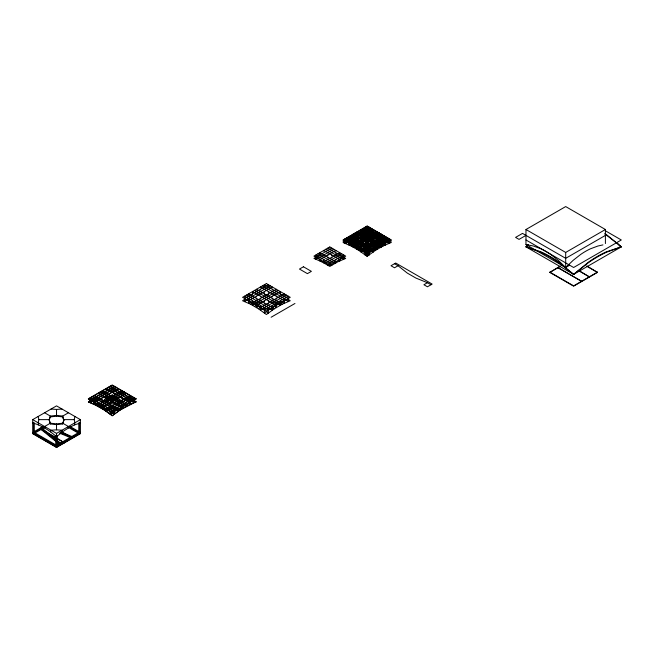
<?xml version="1.0" encoding="UTF-8"?>
<svg xmlns="http://www.w3.org/2000/svg" width="654" height="654" viewBox="0 0 654 654"><rect width="100%" height="100%" fill="white"/><g stroke="black" fill="none" stroke-linecap="round" stroke-linejoin="round"><path stroke-width="0.98" d="M44.619 427.953L44.619 426.514L50.366 423.195L56.53 423.882L62.702 423.195L68.449 426.514L68.449 427.953L62.432 431.877L56.53 436.733C49.63 430.618 41.693 425.386 32.7 422.974M62.016 409.036L56.53 409.429L56.53 416.214L62.653 416.9L63.839 420.432L62.653 423.964L56.53 424.65L50.415 423.964L49.164 419.631L50.366 416.075L56.53 415.38L62.702 416.075L68.449 412.756M90.767 400.052L88.437 402.038L96.367 405.472L104.288 410.042L112.21 415.764L120.156 409.796L128.102 405.21L136.048 401.769L133.661 400.052M62.653 416.9L62.702 416.075L63.839 420.432M62.653 423.964L63.896 419.631L74.204 419.631L74.883 416.467M68.449 427.953L74.466 424.928L74.883 422.795L74.204 419.631M38.177 416.467L38.864 419.631L38.177 422.795L38.602 424.928M112.21 415.764L120.14 410.042L136.048 401.769M50.628 431.877L51.053 430.226L56.53 429.833L62.016 430.226L62.432 431.877M49.222 420.432L50.366 416.075L44.619 412.756M605.408 243.558L605.408 229.505L565.694 206.574L525.971 229.505L525.971 244.563L565.694 267.494L573.141 260.341L580.589 254.504A68.989 39.829 -60 0 1 590.513 248.773L597.96 246.01L602.931 244.898M528.203 244.817L525.971 246.86L573.632 274.378L621.3 246.86L618.324 244.138M528.203 244.915L525.971 246.86L540.866 252.281A126.034 72.766 60 0 1 558.737 262.606L573.632 274.378L588.526 262.606A126.034 72.766 -60 0 1 606.405 252.281L621.3 246.86L606.405 234.598A109.455 63.193 60 0 0 604.917 233.552M72.218 436.643L71.564 438.09L72.218 436.643L61.1 432.057M88.437 402.038L90.816 400.322M92.59 400.837L90.211 402.562L90.211 397.959L114.041 411.718L114.041 414.211L111.654 412.486M92.909 400.976L90.53 402.701L90.53 397.779L114.36 411.538L114.36 413.982L111.973 412.257M95.77 403.134L94.184 404.278L94.184 402.365L118.014 388.607M96.089 403.273L94.495 404.417L94.495 402.545L118.333 388.787M97.912 404.058L96.326 405.21L88.38 401.769M98.746 403.755L96.367 405.472L104.272 409.796L112.21 415.527M244.956 299.033L242.577 300.758L250.523 304.2L258.461 308.786L266.407 314.517L274.353 308.786L282.299 304.2L290.245 300.758L287.858 299.033M99.743 405.12L98.149 406.265L98.149 404.654L121.987 390.896M100.062 405.3L98.468 406.445L98.468 404.842L122.306 391.084M246.942 299.9L244.563 301.617L244.563 297.946M103.716 407.409L102.122 408.554L102.122 406.952L125.96 393.193M104.035 407.589L102.441 408.742L102.441 407.131L126.279 393.373M250.915 301.617L248.536 303.333L248.536 298.461M105.858 408.652L104.288 410.042L106.667 408.325M250.523 304.2L252.902 302.475M254.888 303.619L252.509 305.344L252.509 303.047L276.34 289.289L276.34 290.147M107.689 409.968L106.095 411.113L106.095 409.24L129.933 395.482M108 410.197L106.414 411.341L106.414 409.429L130.244 395.67M343.276 242.618L351.223 236.887L359.169 232.301L367.107 228.859L375.053 232.301L382.999 236.887L390.945 242.618L382.999 246.059L375.053 250.646L367.107 256.376L359.169 250.646L351.223 246.059L343.276 242.618L343.276 239.863L367.107 226.063L390.945 239.822L390.945 242.618M258.861 305.917L256.482 307.633L256.482 305.344L280.313 291.586L280.313 292.444M112.455 412.257L110.068 413.982L110.068 411.538L133.898 397.779M112.774 412.486L110.387 414.211L110.387 411.718L134.217 397.959L134.217 402.562L131.838 400.837M116.739 409.625L114.041 411.113M258.461 308.786L260.848 307.061M262.834 308.5L260.447 310.217L260.447 307.633L284.286 293.875L284.286 294.684M351.223 246.059L359.169 240.32L367.107 235.734L375.053 232.301M279.43 303.276L272.366 307.347L264.42 313.086L264.42 307.633M359.169 250.646L367.107 244.907L375.053 240.32L382.999 236.887M364.965 231.369L364.965 227.347L388.795 241.105C380.113 244.285 372.273 249.231 364.965 254.831L364.965 252.387L388.795 238.628L388.795 243.55L380.849 237.811L372.911 233.225L364.965 229.783M32.7 419.631L56.53 405.872L80.368 419.631L80.368 433.667L56.53 447.426L32.7 433.667L32.7 419.631L56.53 433.389L80.368 419.631M244.563 298.461L268.393 284.703L268.393 285.496M345.108 240.917L368.938 227.159L368.938 229.652L360.992 233.086L353.046 237.672L345.108 243.411L345.108 238.808L368.938 252.567L368.938 255.06L360.992 249.321L353.046 244.735L345.108 241.277M33.493 422.321L32.7 422.778L33.493 423.236L34.286 422.778L34.286 433.398L33.493 433.855L33.493 422.778M246.55 299.606L270.38 285.847M317.901 258.42L333.785 249.239M347.249 242.111L371.08 228.352M347.249 242.389L371.08 228.63M248.536 300.758L272.366 287L272.366 287.801M321.474 260.079L319.888 260.995L319.888 259.564L335.772 250.392L335.772 251.193M331.799 248.888L331.799 248.095L313.928 258.42L321.866 261.853L323.632 260.84M88.38 398.785L112.21 385.026L136.048 398.785L112.21 412.772L88.38 398.785L112.21 412.543L136.048 398.785M88.38 399.014L112.21 385.255L136.048 399.014M325.447 262.082L323.853 263.006L323.853 261.853L339.745 252.681L339.745 253.539M254.496 304.2L278.326 290.433M325.839 263.006L341.731 253.826M33.951 431.754L42.485 426.825M56.08 445.055L33.894 432.245L33.101 432.703L57.323 446.698L57.323 436.079L56.53 435.621L55.737 436.079L55.737 446.698L79.968 432.703L79.175 432.245L56.988 445.055M355.196 246.697L379.026 232.938M355.196 246.975L379.026 233.216M44.129 426.792L32.7 433.398L56.53 447.156L80.368 433.398L68.932 426.792M90.211 400.068L114.041 386.31M90.211 400.428L114.36 386.498M33.894 433.161L33.101 433.627L33.101 432.245L33.894 432.703M34.744 433.128L44.987 427.217M329.42 264.38L327.826 265.295L327.826 264.151L343.718 254.978L343.718 255.837M262.434 308.786L286.272 295.019M363.133 251.283L386.972 237.525M363.133 251.561L386.972 237.803M106.095 400.526L114.041 395.94M106.414 400.714L114.36 396.128M264.42 309.931L288.259 296.172L288.259 296.957M110.068 402.823L118.014 398.237M110.387 403.003L118.333 398.417M57.323 436.079L56.53 436.537L55.737 436.079M271.124 317.239L294.962 303.481M56.138 446.003L56.931 445.546L56.931 446.927L56.138 446.461M79.175 432.703L79.968 432.245L79.968 433.627L79.175 433.161M56.931 446.461L56.138 446.927L56.138 445.546L56.931 446.003M79.968 433.161L79.175 433.627L79.175 432.245M427.438 282.716L415.96 278.097L407.238 273.053L398.049 265.745L394.517 267.78L390.994 265.745L395.695 263.031L432.139 284.073L427.438 286.787L423.915 284.752L427.438 282.716L430.961 284.752M525.971 235.391L519.039 239.389L515.581 237.394L522.513 233.396L565.694 258.322L605.408 235.391M528.203 245.569L525.971 246.86L540.866 251.798A109.455 63.193 60 0 1 558.737 262.115L573.632 274.378L588.526 262.115A109.455 63.193 -60 0 1 606.405 251.798L621.3 246.86L619.068 245.569M525.971 229.505L565.694 252.436L605.408 229.505M586.883 266.006L597.47 272.391L573.64 286.15L549.81 272.399L560.404 266.006M549.81 272.399L560.404 266.284M525.971 244.563L533.419 246.01L540.866 248.773A68.989 39.829 60 0 1 550.799 254.504L558.246 260.341L565.694 267.494L569.217 265.459M549.81 272.121L573.64 285.88L597.47 272.121M365.284 229.652L373.23 233.086L381.168 237.672L389.114 243.411L389.114 238.808L365.284 252.567L365.284 255.06C372.535 249.354 380.514 244.637 389.114 241.277M339.745 258.992L342.124 257.954M287.376 299.704L280.313 302.516M130.726 401.597L132.312 400.91M40.72 428.231L41.627 427.855L60.83 443.371L60.83 444.287L59.915 444.663L40.72 429.147L40.72 428.231L59.915 443.747L59.915 444.663M40.72 429.147L41.627 428.771L41.627 427.855M59.915 443.747L60.83 443.371M74.466 424.928L80.368 422.974M50.415 416.9L56.53 416.214M38.864 419.631L49.164 419.631L50.415 423.964M51.053 409.036L56.53 409.429M60.446 432.588L71.564 437.174M60.773 432.784L71.891 437.371M59.514 433.12L70.64 437.706M353.364 244.506L345.418 241.089L369.257 227.347L369.257 229.783L361.31 233.225L353.364 237.811L345.418 243.55L345.418 238.628L369.257 252.387L369.257 254.831L361.31 249.092L353.364 244.506L353.364 243.214M93.17 401.384L94.936 402.145M369.257 234.811L361.31 231.369L361.31 229.456L385.141 243.214L385.141 245.127L377.195 239.397L369.257 234.811L369.257 234.042M368.938 234.949L360.992 231.508L360.992 229.636L384.822 243.394L384.822 245.266L376.884 239.536L368.938 234.949L368.938 234.222M359.169 232.301L367.107 235.734L375.053 240.32L382.999 246.059M364.965 236.977L357.019 233.535L357.019 231.933L380.849 245.691L380.849 247.294L364.965 236.519M360.992 239.266L353.046 235.832L353.046 234.222L376.884 247.98L376.884 249.591L360.992 238.808M351.223 236.887L359.169 240.32L367.107 244.907L375.053 250.646M357.337 241.645L349.391 238.203L349.391 236.331L373.23 250.09L373.23 251.962L365.284 246.231L357.337 241.645L357.337 240.917M357.019 241.874L349.072 238.432L349.072 236.519L372.911 250.278L372.911 252.191L364.965 246.46L357.019 241.874L357.019 241.105M317.501 257.954L319.087 258.649M245.446 299.704L252.509 302.516M91.977 401.196L94.626 402.349M605.408 230.805L621.3 239.977L573.632 267.494L525.971 239.977M586.883 266.276L597.47 272.391M578.937 270.593L589.524 276.977L578.937 270.862M389.114 240.917L365.284 227.159L365.284 231.508M363.133 228.352L386.972 242.111M363.133 228.63L386.972 242.389M355.196 232.938L379.026 246.697M355.196 233.216L379.026 246.975M394.517 263.709L398.049 265.745M347.249 237.525L371.08 251.283M347.249 237.803L371.08 251.561M343.718 257.267L327.826 248.095L327.826 248.888M343.939 257.398L345.704 258.42L337.758 261.853L329.812 266.44L321.866 261.853M341.331 257.897L343.718 259.278L343.718 256.695M325.839 249.239L341.731 258.42M338.159 260.079L339.745 260.995L339.745 259.564L323.853 250.392L323.853 251.193M334.186 262.082L335.772 263.006L335.772 261.853L319.888 252.681L319.888 253.539M317.901 253.826L333.785 263.006M330.213 264.38L331.799 265.295L331.799 264.151L315.915 254.978L315.915 255.837M288.259 298.461L264.42 284.703L264.42 285.496M262.434 285.847L286.272 299.606M284.286 300.758L260.447 287L260.447 287.801M254.496 290.433L278.326 304.2M246.55 295.019L270.38 308.786M268.393 309.931L244.563 296.172L244.563 296.957M253.392 303.276L260.447 307.102M110.387 386.31L134.217 400.068M110.068 386.498L134.217 400.428L129.933 401.94M106.414 388.607L130.244 402.365L130.244 404.278L128.658 403.134M106.095 388.787L129.933 402.545L129.933 404.417L128.339 403.273M102.441 390.896L126.279 404.654L126.279 406.265L124.685 405.12M102.122 391.084L125.96 404.842L125.96 406.445L124.366 405.3M98.468 393.193L122.306 406.952L122.306 408.554L120.712 407.409M98.149 393.373L121.987 407.131L121.987 408.742L120.393 407.589M94.495 395.482L118.333 409.24L118.333 411.113L116.739 409.968M94.184 395.67L118.014 409.429L118.014 411.341L116.428 410.197M79.567 422.321L80.368 422.778L79.567 423.236L78.774 422.778M70.583 426.825L79.118 431.754M75.071 430.61L76.837 431.632M68.081 427.217L78.317 433.128M61.828 431.861L68.891 435.94M61.828 432.139L66.242 434.689M40.646 428.803L43.295 430.332M45.061 431.354L55.647 437.469M57.413 438.491L64.476 442.84L57.413 438.769M40.646 429.081L55.647 437.747M33.101 433.161L33.894 433.627L33.894 432.245M606.405 235.08L618.324 244.269M285.872 299.9L288.259 301.617L288.259 297.946M281.899 301.617L284.286 303.333L284.286 298.461M279.912 302.475L282.299 304.2M277.925 303.619L280.313 305.344L280.313 303.047L256.482 289.289L256.482 290.147M273.952 305.917L276.34 307.633L276.34 305.344L252.509 291.586L252.509 292.444M271.966 307.061L274.353 308.786M269.988 308.5L272.366 310.217L272.366 307.633L248.536 293.875L248.536 294.684M262.041 308.5L264.42 310.217M266.014 311.361L268.393 313.086L268.393 307.633M133.612 400.322L135.991 402.038M131.519 400.976L133.898 402.701L133.898 400.256M126.516 404.058L128.061 405.472L126.475 404.327M118.57 408.652L120.14 410.042L117.761 408.325M107.689 409.625L110.068 411.341M41.177 428.501L55.762 440.297M57.299 441.54L60.372 444.017M565.694 252.436L565.694 267.494M385.141 241.105L385.141 243.018M384.822 240.917L384.822 242.789M381.168 236.331L381.168 237.672M381.168 238.808L381.168 240.149M380.849 236.519L380.849 237.811M380.849 238.628L380.849 239.92M377.195 236.519L377.195 237.549M377.195 238.628L377.195 239.397M377.195 245.691L377.195 247.032M376.884 236.331L376.884 237.369M376.884 238.808L376.884 239.536M376.884 245.503L376.884 246.803M373.23 231.745L373.23 233.086M373.23 234.222L373.23 235.252M373.23 240.917L381.168 247.114L381.168 245.503L357.337 231.745L357.337 233.355L365.284 236.789L365.284 236.331M373.23 243.394L373.23 244.163M372.911 231.933L372.911 233.225M372.911 234.042L372.911 235.072M372.911 241.105L372.911 241.563M372.911 243.214L372.911 243.934M369.257 231.933L369.257 233.225M369.257 241.105L369.257 241.563M369.257 243.214L377.195 249.403L377.195 247.801L353.364 234.042L353.364 235.644L361.31 239.086L361.31 238.628M369.257 250.278L369.257 252.191M368.938 231.745L368.938 233.086M368.938 240.917L368.938 241.375M368.938 243.394L368.938 243.852M368.938 250.09L368.938 251.962M367.107 228.859L367.107 226.104L390.945 239.863L367.107 253.621L367.107 256.376M365.284 238.808L365.284 239.266M365.284 245.503L365.284 246.231M365.284 247.98L365.284 249.321M364.965 238.628L364.965 239.086M364.965 245.691L364.965 246.46M364.965 247.801L364.965 249.092M361.31 236.519L361.31 237.238M361.31 245.691L361.31 246.722M361.31 247.801L361.31 249.092M360.992 236.331L360.992 237.1M360.992 245.503L360.992 246.542M360.992 247.98L360.992 249.321M357.337 234.222L357.337 235.522M357.337 243.394L357.337 244.433M357.019 234.042L357.019 235.383M357.019 243.214L357.019 244.244M353.364 241.105L353.364 242.397M353.046 240.917L353.046 242.258M353.046 243.394L353.046 244.735M349.391 238.808L349.391 240.68M349.072 238.628L349.072 240.541M335.772 252.681L335.772 253.433M335.772 259.564L335.772 260.349M331.799 254.978L331.799 255.779M331.799 257.267L331.799 258.06M327.826 254.978L327.826 255.779M327.826 257.267L327.826 258.06M323.853 259.564L323.853 260.349M317.901 256.123L317.901 256.875M317.901 258.003L315.915 259.278L315.915 256.695M280.313 293.875L280.313 294.627M280.313 300.758L280.313 301.51M276.34 296.172L276.34 296.973M276.34 298.461L276.34 299.27M276.34 303.047L276.34 305.058M272.366 289.289L272.366 290.041M272.366 296.172L272.366 296.957M272.366 298.461L272.366 299.254M272.366 305.344L272.366 306.097M268.393 291.586L268.393 292.387M268.393 293.875L268.393 294.668M268.393 300.758L268.393 301.543M268.393 303.047L268.393 303.857M264.42 291.586L264.42 292.387M264.42 293.875L264.42 294.668M264.42 300.758L264.42 301.543M264.42 303.047L264.42 303.857M260.447 289.289L260.447 290.041M260.447 296.172L260.447 296.957M260.447 298.461L260.447 299.254M260.447 305.344L260.447 306.097M256.482 296.172L256.482 296.973M256.482 298.461L256.482 299.27M256.482 303.047L256.482 305.058M252.509 293.875L252.509 294.627M252.509 300.758L252.509 301.51M122.306 398.548L122.306 397.779L121.987 398.687M118.333 400.526L110.068 396.128L110.387 395.482L110.387 395.94M118.333 402.545L118.333 403.314M118.014 402.365L118.014 403.085M114.36 393.961L114.36 393.193L114.041 394.1M114.36 400.256L114.36 400.714L114.041 400.068M114.36 402.823L106.095 398.417L106.414 397.779L106.414 398.237M110.387 397.959L110.387 398.417L110.068 397.779M110.387 405.382L110.387 404.654L110.068 405.611M106.414 395.67L106.414 396.389M106.095 395.482L106.095 396.25M102.441 400.796L102.441 400.068L102.122 401.025M79.567 422.778L79.567 433.855L78.774 433.398L78.774 423.743M56.53 423.882L56.53 429.833M56.53 433.389L56.53 447.426M254.496 306.489A90.759 52.402 -60 0 1 256.858 304.658M604.917 234.067A126.034 72.766 60 0 1 606.405 235.08M357.019 239.397L349.072 245.127L349.072 243.214L372.911 229.456L372.911 231.369L364.965 234.811L357.019 239.397M357.337 239.536L349.391 245.266L349.391 243.394L373.23 229.636L373.23 231.508L365.284 234.949L357.337 239.536M360.992 241.375L353.046 247.114L353.046 245.503L376.884 231.745L376.884 233.355L368.938 236.789L360.992 241.375M361.31 241.563L353.364 247.294L353.364 245.691L377.195 231.933L377.195 233.535L369.257 236.977L361.31 241.563M364.965 243.672L357.019 249.403L357.019 247.801L380.849 234.042L380.849 235.644L372.911 239.086L364.965 243.672M365.284 243.852L357.337 249.591L357.337 247.98L381.168 234.222L381.168 235.832L373.23 239.266L365.284 243.852M368.938 246.231L360.992 251.962L360.992 250.09L384.822 236.331L384.822 238.203L376.884 241.645L368.938 246.231M369.257 246.46L361.31 252.191L361.31 250.278L385.141 236.519L385.141 238.432L377.195 241.874L369.257 246.46M266.407 283.558L242.577 297.317L266.407 311.075L290.245 297.317L266.407 283.558M329.812 246.95L313.928 256.123L329.812 265.295L345.704 256.123L329.812 246.95M367.107 226.333L343.276 240.092L367.107 253.858L390.945 240.092L367.107 226.333M303.44 266.767L299.467 269.056L307.413 273.642L311.378 271.353L303.44 266.767M116.183 387.323L92.353 401.311L116.183 387.323M112.21 394.885L104.272 399.471L112.21 404.058L120.156 399.471L112.21 394.885M124.129 391.909L100.299 405.897L124.129 391.909M132.075 396.496L108.245 410.483L132.075 396.496M581.586 281.294L557.756 267.535L581.586 281.294M367.107 253.58L343.276 239.822L367.107 253.621M132.075 401.082L108.245 387.323L132.075 401.082M124.129 405.668L100.299 391.909L124.129 405.668M116.183 410.254L92.353 396.496L116.183 410.254"/></g></svg>
